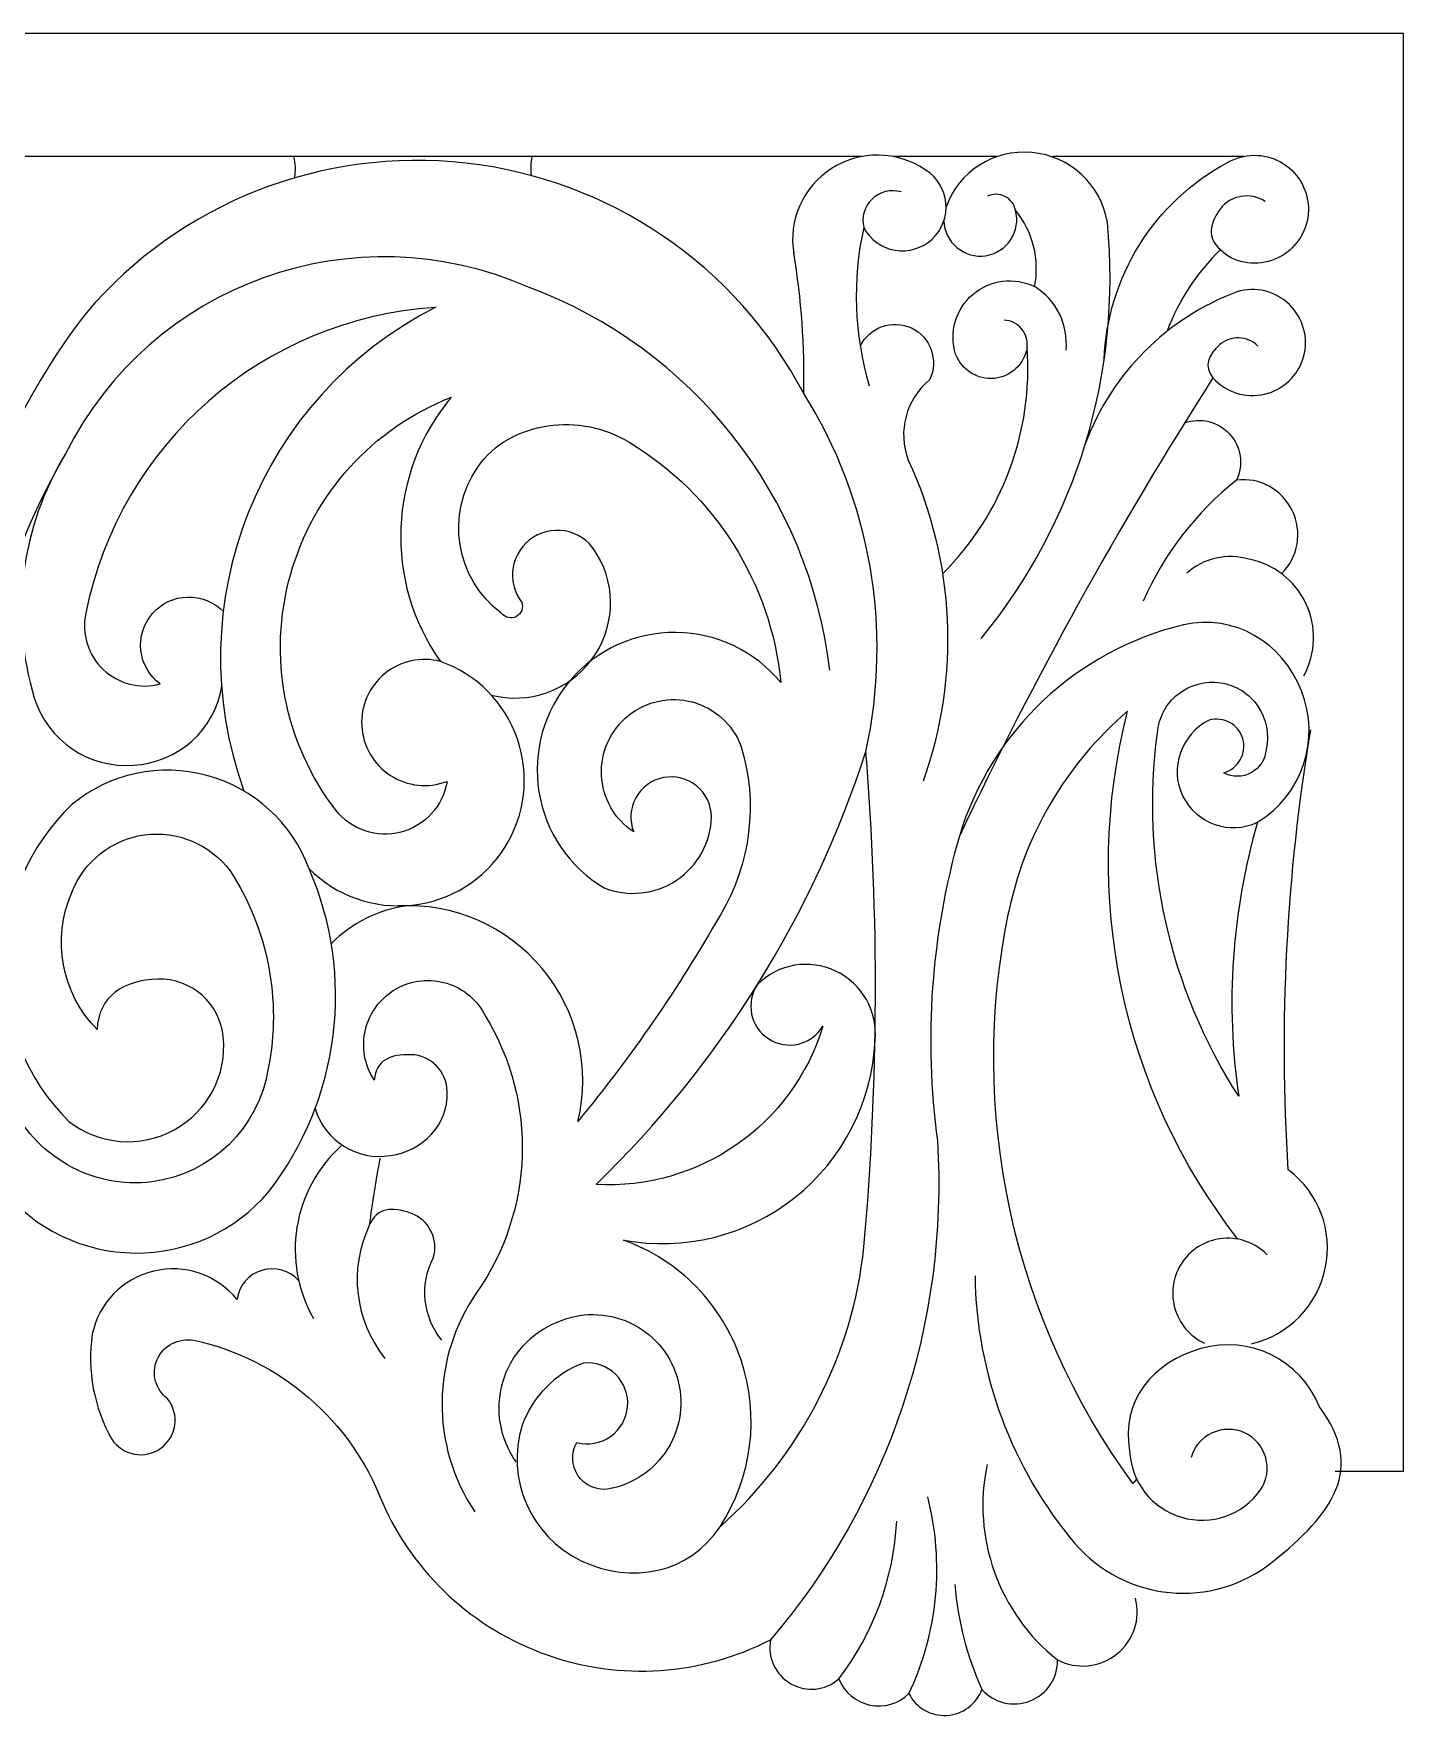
# Model space of a CAD drawing. Header units: millimetres. Extents: x 4607 to 4809, y 1593 to 1731.
# Drawn here: x 4766.82 to 4807.45, y 1681.05 to 1730.98 of the extents above; entities that cross this region are included whole.
import ezdxf

# ---------------------------------------------------------------- set-up
doc = ezdxf.new("R2010")
doc.units = ezdxf.units.MM
doc.header["$MEASUREMENT"] = 0
doc.layers.add('SITARA ALL', color=18, linetype='Continuous', true_color=0x000000)

msp = doc.modelspace()

# ---------------------------------------------------------------- linework, layer by layer
at = {"layer": 'SITARA ALL', "lineweight": 9}
for points, knots in [([(4805.424, 1688.332), (4805.424, 1688.332), (4807.449, 1688.332), (4807.449, 1688.332), (4807.449, 1688.332), (4807.449, 1730.976), (4807.449, 1730.976), (4807.449, 1730.976), (4607.449, 1730.976), (4607.449, 1730.976), (4607.449, 1730.976), (4607.449, 1688.332), (4607.449, 1688.332), (4607.449, 1688.332), (4609.474, 1688.332), (4609.474, 1688.332)], [0, 0, 0, 0, 0.166667, 0.166667, 0.166667, 0.333333, 0.333333, 0.333333, 0.5, 0.5, 0.5, 0.666667, 0.666667, 0.666667, 1, 1, 1, 1]), ([(4789.667, 1720.297), (4787.668, 1724.098), (4783.913, 1726.659), (4779.645, 1727.135), (4775.378, 1727.61), (4771.175, 1725.965), (4768.388, 1722.698), (4766.424, 1720.159), (4765.107, 1717.181), (4764.552, 1714.018)], [0, 0, 0, 0, 0.25, 0.25, 0.25, 0.5, 0.5, 0.5, 1, 1, 1, 1]), ([(4792.552, 1726.281), (4792.249, 1726.367), (4791.922, 1726.287), (4791.694, 1726.069), (4791.466, 1725.852), (4791.37, 1725.533), (4791.443, 1725.226), (4791.632, 1724.869), (4791.976, 1724.62), (4792.374, 1724.552), (4792.773, 1724.485), (4793.178, 1724.605), (4793.473, 1724.88), (4793.769, 1725.156), (4793.92, 1725.553), (4793.881, 1725.955), (4793.842, 1726.357), (4793.621, 1726.717), (4793.278, 1726.931), (4792.443, 1727.505), (4791.344, 1727.522), (4790.491, 1726.974), (4789.639, 1726.425), (4789.196, 1725.435), (4789.373, 1724.437)], [0, 0, 0, 0, 0.111111, 0.111111, 0.111111, 0.222222, 0.222222, 0.222222, 0.333333, 0.333333, 0.333333, 0.444444, 0.444444, 0.444444, 0.555556, 0.555556, 0.555556, 0.666667, 0.666667, 0.666667, 0.777778, 0.777778, 0.777778, 1, 1, 1, 1]), ([(4794.925, 1713.028), (4797.758, 1716.486), (4799.105, 1720.922), (4798.67, 1725.371), (4798.489, 1726.494), (4797.566, 1727.35), (4796.432, 1727.448), (4795.299, 1727.546), (4794.26, 1726.906), (4793.888, 1725.831)], [0, 0, 0, 0, 0.25, 0.25, 0.25, 0.5, 0.5, 0.5, 1, 1, 1, 1]), ([(4798.574, 1721.295), (4798.666, 1723.759), (4800.062, 1725.99), (4802.235, 1727.153), (4802.72, 1727.434), (4803.317, 1727.44), (4803.807, 1727.169), (4804.298, 1726.899), (4804.611, 1726.385), (4804.632, 1725.826), (4804.654, 1725.266), (4804.381, 1724.736), (4803.912, 1724.428), (4803.444, 1724.121), (4802.844, 1724.084), (4802.339, 1724.326), (4802.22, 1724.388), (4802.113, 1724.471), (4802.023, 1724.57), (4801.324, 1723.887), (4800.784, 1723.06), (4800.442, 1722.145)], [0, 0, 0, 0, 0.125, 0.125, 0.125, 0.25, 0.25, 0.25, 0.375, 0.375, 0.375, 0.5, 0.5, 0.5, 0.625, 0.625, 0.625, 0.75, 0.75, 0.75, 1, 1, 1, 1]), ([(4793.783, 1714.954), (4795.558, 1716.72), (4796.473, 1719.171), (4796.289, 1721.669), (4796.211, 1721.177), (4795.813, 1720.798), (4795.317, 1720.747), (4794.822, 1720.696), (4794.347, 1721.004), (4794.171, 1721.469), (4793.972, 1722.107), (4794.171, 1722.803), (4794.677, 1723.239), (4795.183, 1723.676), (4795.91, 1723.765), (4796.512, 1723.475), (4796.67, 1724.276), (4796.463, 1725.105), (4795.946, 1725.738), (4795.908, 1725.914), (4795.793, 1726.064), (4795.632, 1726.146), (4795.471, 1726.228), (4795.282, 1726.232), (4795.117, 1726.158)], [0, 0, 0, 0, 0.111111, 0.111111, 0.111111, 0.222222, 0.222222, 0.222222, 0.333333, 0.333333, 0.333333, 0.444444, 0.444444, 0.444444, 0.555556, 0.555556, 0.555556, 0.666667, 0.666667, 0.666667, 0.777778, 0.777778, 0.777778, 1, 1, 1, 1]), ([(4803.353, 1725.994), (4802.919, 1726.286), (4802.333, 1726.189), (4802.016, 1725.773), (4801.7, 1725.357), (4801.626, 1724.91), (4802.023, 1724.57)], [0, 0, 0, 0, 0.333333, 0.333333, 0.333333, 1, 1, 1, 1]), ([(4790.437, 1712.097), (4789.823, 1717.262), (4786.375, 1721.645), (4781.499, 1723.453), (4776.333, 1725.731), (4770.294, 1723.564), (4767.77, 1718.514)], [0, 0, 0, 0, 0.333333, 0.333333, 0.333333, 1, 1, 1, 1]), ([(4793.822, 1725.423), (4793.832, 1725.115), (4793.974, 1724.826), (4794.21, 1724.628), (4794.447, 1724.431), (4794.755, 1724.344), (4795.06, 1724.389), (4795.365, 1724.435), (4795.637, 1724.608), (4795.806, 1724.866), (4795.975, 1725.124), (4796.026, 1725.44), (4795.946, 1725.738)], [0, 0, 0, 0, 0.2, 0.2, 0.2, 0.4, 0.4, 0.4, 0.6, 0.6, 0.6, 1, 1, 1, 1]), ([(4787.183, 1686.681), (4788.135, 1688.148), (4788.364, 1689.97), (4787.805, 1691.628), (4787.246, 1693.285), (4785.971, 1694.591), (4784.324, 1695.182), (4786.121, 1694.85), (4787.973, 1695.312), (4789.402, 1696.45), (4790.832, 1697.587), (4791.698, 1699.277), (4791.779, 1701.102), (4791.865, 1701.967), (4791.398, 1702.792), (4790.612, 1703.163), (4789.827, 1703.534), (4788.907, 1703.384), (4788.295, 1702.768), (4788.12, 1702.511), (4788.057, 1702.194), (4788.12, 1701.89), (4788.182, 1701.585), (4788.364, 1701.32), (4788.626, 1701.152), (4788.887, 1700.985), (4789.206, 1700.93), (4789.508, 1701.001), (4789.811, 1701.072), (4790.071, 1701.26), (4790.232, 1701.526), (4789.342, 1698.599), (4786.56, 1696.661), (4783.506, 1696.836), (4787.184, 1700.4), (4789.931, 1704.809), (4791.507, 1709.681), (4792.311, 1713.325), (4791.651, 1717.137), (4789.667, 1720.297), (4789.698, 1721.696), (4789.598, 1723.095), (4789.367, 1724.475)], [0, 0, 0, 0, 0.066667, 0.066667, 0.066667, 0.133333, 0.133333, 0.133333, 0.2, 0.2, 0.2, 0.266667, 0.266667, 0.266667, 0.333333, 0.333333, 0.333333, 0.4, 0.4, 0.4, 0.466667, 0.466667, 0.466667, 0.533333, 0.533333, 0.533333, 0.6, 0.6, 0.6, 0.666667, 0.666667, 0.666667, 0.733333, 0.733333, 0.733333, 0.8, 0.8, 0.8, 0.866667, 0.866667, 0.866667, 1, 1, 1, 1]), ([(4801.802, 1720.764), (4802.186, 1720.335), (4802.774, 1720.151), (4803.334, 1720.282), (4803.895, 1720.414), (4804.337, 1720.834), (4804.491, 1721.389), (4804.644, 1721.944), (4804.483, 1722.539), (4804.069, 1722.94), (4803.656, 1723.341), (4803.063, 1723.486), (4802.513, 1723.316), (4800.439, 1722.537), (4798.802, 1720.902), (4798.023, 1718.828)], [0, 0, 0, 0, 0.166667, 0.166667, 0.166667, 0.333333, 0.333333, 0.333333, 0.5, 0.5, 0.5, 0.666667, 0.666667, 0.666667, 1, 1, 1, 1]), ([(4778.729, 1722.852), (4773.621, 1722.516), (4769.375, 1718.802), (4768.371, 1713.782), (4768.241, 1713.173), (4768.438, 1712.541), (4768.889, 1712.113), (4769.341, 1711.685), (4769.977, 1711.521), (4770.578, 1711.682), (4770.256, 1711.919), (4770.048, 1712.279), (4770.005, 1712.676), (4769.961, 1713.073), (4770.087, 1713.472), (4770.349, 1713.773), (4770.611, 1714.074), (4770.988, 1714.252), (4771.387, 1714.262), (4771.786, 1714.273), (4772.173, 1714.115), (4772.451, 1713.829)], [0, 0, 0, 0, 0.125, 0.125, 0.125, 0.25, 0.25, 0.25, 0.375, 0.375, 0.375, 0.5, 0.5, 0.5, 0.625, 0.625, 0.625, 0.75, 0.75, 0.75, 1, 1, 1, 1]), ([(4791.341, 1721.703), (4791.613, 1722.27), (4792.291, 1722.511), (4792.86, 1722.244), (4793.429, 1721.977), (4793.668, 1721.284), (4793.405, 1720.713), (4792.699, 1720.137), (4792.441, 1719.174), (4792.767, 1718.323), (4794.15, 1715.328), (4794.307, 1711.908), (4793.205, 1708.799)], [0, 0, 0, 0, 0.2, 0.2, 0.2, 0.4, 0.4, 0.4, 0.6, 0.6, 0.6, 1, 1, 1, 1]), ([(4796.289, 1721.669), (4796.313, 1721.868), (4796.253, 1722.069), (4796.123, 1722.222), (4795.994, 1722.376), (4795.807, 1722.469), (4795.606, 1722.478)], [0, 0, 0, 0, 0.333333, 0.333333, 0.333333, 1, 1, 1, 1]), ([(4803.137, 1721.705), (4802.827, 1722.019), (4802.326, 1722.035), (4801.997, 1721.741), (4801.667, 1721.448), (4801.525, 1721.108), (4801.802, 1720.764), (4799.012, 1716.396), (4796.5, 1711.856), (4794.281, 1707.172), (4793.442, 1704.233), (4793.221, 1701.154), (4793.63, 1698.125), (4793.962, 1692.739), (4792.186, 1687.431), (4788.681, 1683.327), (4788.581, 1682.808), (4788.824, 1682.283), (4789.284, 1682.022), (4789.744, 1681.761), (4790.309, 1681.814), (4790.703, 1682.166), (4790.862, 1681.769), (4791.209, 1681.478), (4791.628, 1681.39), (4792.046, 1681.303), (4792.478, 1681.427), (4792.784, 1681.727), (4792.998, 1681.307), (4793.44, 1681.054), (4793.91, 1681.082), (4794.38, 1681.111), (4794.786, 1681.408), (4794.948, 1681.85), (4795.306, 1681.447), (4795.879, 1681.312), (4796.381, 1681.511), (4796.882, 1681.711), (4797.205, 1682.191), (4797.189, 1682.73), (4797.756, 1682.434), (4798.445, 1682.501), (4798.945, 1682.9), (4799.446, 1683.3), (4799.666, 1683.946), (4799.503, 1684.565)], [0, 0, 0, 0, 0.0625, 0.0625, 0.0625, 0.125, 0.125, 0.125, 0.1875, 0.1875, 0.1875, 0.25, 0.25, 0.25, 0.3125, 0.3125, 0.3125, 0.375, 0.375, 0.375, 0.4375, 0.4375, 0.4375, 0.5, 0.5, 0.5, 0.5625, 0.5625, 0.5625, 0.625, 0.625, 0.625, 0.6875, 0.6875, 0.6875, 0.75, 0.75, 0.75, 0.8125, 0.8125, 0.8125, 0.875, 0.875, 0.875, 1, 1, 1, 1]), ([(4775.784, 1707.939), (4776.242, 1707.357), (4777.002, 1707.102), (4777.719, 1707.29), (4778.436, 1707.477), (4778.971, 1708.06), (4779.086, 1708.792), (4778.529, 1708.58), (4777.904, 1708.647), (4777.404, 1708.971), (4776.904, 1709.296), (4776.589, 1709.844), (4776.555, 1710.439), (4776.522, 1711.034), (4776.775, 1711.609), (4777.235, 1711.987), (4777.696, 1712.365), (4778.314, 1712.5), (4778.891, 1712.351), (4777.204, 1714.732), (4777.338, 1717.953), (4779.212, 1720.189), (4776.879, 1719.279), (4775.11, 1717.324), (4774.438, 1714.911), (4773.766, 1712.499), (4774.258, 1709.925), (4775.784, 1707.939)], [0, 0, 0, 0, 0.111111, 0.111111, 0.111111, 0.222222, 0.222222, 0.222222, 0.333333, 0.333333, 0.333333, 0.444444, 0.444444, 0.444444, 0.555556, 0.555556, 0.555556, 0.666667, 0.666667, 0.666667, 0.777778, 0.777778, 0.777778, 0.888889, 0.888889, 0.888889, 1, 1, 1, 1]), ([(4780.397, 1711.355), (4781.505, 1711.067), (4782.677, 1711.476), (4783.365, 1712.392), (4784.052, 1713.307), (4784.129, 1714.529), (4783.543, 1715.513), (4783.374, 1715.846), (4783.072, 1716.093), (4782.712, 1716.193), (4782.351, 1716.293), (4781.967, 1716.237), (4781.65, 1716.038), (4781.333, 1715.839), (4781.115, 1715.515), (4781.049, 1715.147), (4780.983, 1714.779), (4781.074, 1714.401), (4781.301, 1714.104), (4781.359, 1713.945), (4781.292, 1713.767), (4781.144, 1713.684), (4780.995, 1713.601), (4780.799, 1713.652), (4780.693, 1713.784), (4779.336, 1714.807), (4779.028, 1716.717), (4779.994, 1718.114), (4780.961, 1719.511), (4783.069, 1719.75), (4784.504, 1718.842), (4787.038, 1717.31), (4788.7, 1714.669), (4788.987, 1711.722), (4788.222, 1712.653), (4787.085, 1713.198), (4785.88, 1713.211), (4784.675, 1713.225), (4783.53, 1712.71), (4782.745, 1711.796), (4781.959, 1710.883), (4781.618, 1709.668), (4781.812, 1708.479), (4782.006, 1707.29), (4782.71, 1706.251), (4783.745, 1705.634), (4784.454, 1705.353), (4785.257, 1705.437), (4785.892, 1705.86), (4786.527, 1706.283), (4786.914, 1706.985), (4786.927, 1707.748), (4786.922, 1708.103), (4786.759, 1708.437), (4786.484, 1708.66), (4786.208, 1708.883), (4785.849, 1708.973), (4785.501, 1708.904), (4785.154, 1708.835), (4784.854, 1708.615), (4784.684, 1708.304), (4784.514, 1707.992), (4784.49, 1707.624), (4784.621, 1707.294), (4784.052, 1707.671), (4783.697, 1708.297), (4783.666, 1708.979), (4783.634, 1709.66), (4783.934, 1710.319), (4784.465, 1710.747), (4784.997, 1711.175), (4785.701, 1711.324), (4786.36, 1711.148), (4787.019, 1710.972), (4787.557, 1710.487), (4787.804, 1709.851), (4788.318, 1708.169), (4788.096, 1706.347), (4787.194, 1704.837), (4785.963, 1702.676), (4784.549, 1700.625), (4782.967, 1698.706), (4783.35, 1700.301), (4782.956, 1701.982), (4781.905, 1703.241), (4780.855, 1704.5), (4779.282, 1705.189), (4777.645, 1705.097)], [0, 0, 0, 0, 0.033333, 0.033333, 0.033333, 0.066667, 0.066667, 0.066667, 0.1, 0.1, 0.1, 0.133333, 0.133333, 0.133333, 0.166667, 0.166667, 0.166667, 0.2, 0.2, 0.2, 0.233333, 0.233333, 0.233333, 0.266667, 0.266667, 0.266667, 0.3, 0.3, 0.3, 0.333333, 0.333333, 0.333333, 0.366667, 0.366667, 0.366667, 0.4, 0.4, 0.4, 0.433333, 0.433333, 0.433333, 0.466667, 0.466667, 0.466667, 0.5, 0.5, 0.5, 0.533333, 0.533333, 0.533333, 0.566667, 0.566667, 0.566667, 0.6, 0.6, 0.6, 0.633333, 0.633333, 0.633333, 0.666667, 0.666667, 0.666667, 0.7, 0.7, 0.7, 0.733333, 0.733333, 0.733333, 0.766667, 0.766667, 0.766667, 0.8, 0.8, 0.8, 0.833333, 0.833333, 0.833333, 0.866667, 0.866667, 0.866667, 0.9, 0.9, 0.9, 0.933333, 0.933333, 0.933333, 1, 1, 1, 1]), ([(4800.961, 1719.429), (4801.432, 1719.6), (4801.96, 1719.469), (4802.297, 1719.1), (4802.635, 1718.73), (4802.713, 1718.185), (4802.501, 1717.731), (4801.3, 1716.778), (4800.351, 1715.545), (4799.737, 1714.139)], [0, 0, 0, 0, 0.25, 0.25, 0.25, 0.5, 0.5, 0.5, 1, 1, 1, 1]), ([(4763.247, 1704.779), (4763.189, 1701.868), (4764.116, 1699.024), (4765.88, 1696.708), (4766.844, 1695.515), (4768.291, 1694.815), (4769.824, 1694.8), (4771.358, 1694.784), (4772.812, 1695.448), (4773.8, 1696.621), (4775.914, 1699.361), (4776.372, 1703.029), (4774.993, 1706.203), (4774.49, 1707.559), (4773.362, 1708.589), (4771.966, 1708.967), (4770.569, 1709.344), (4769.085, 1709.031), (4767.967, 1708.114), (4766.687, 1706.888), (4765.956, 1705.198), (4765.938, 1703.427), (4765.92, 1701.655), (4766.611, 1699.957), (4767.865, 1698.706), (4768.762, 1698.004), (4769.992, 1697.905), (4770.989, 1698.454), (4771.987, 1699.003), (4772.563, 1700.075), (4772.449, 1701.209), (4772.356, 1702.203), (4771.506, 1702.955), (4770.508, 1702.926), (4769.509, 1702.898), (4768.744, 1702.426), (4768.707, 1701.428), (4767.653, 1702.505), (4767.357, 1704.115), (4767.957, 1705.497), (4768.311, 1706.415), (4769.135, 1707.068), (4770.109, 1707.204), (4771.083, 1707.339), (4772.061, 1706.926), (4772.651, 1706.14), (4773.776, 1704.41), (4774.183, 1702.308), (4773.785, 1700.283), (4773.509, 1698.519), (4772.104, 1697.146), (4770.333, 1696.912), (4768.563, 1696.678), (4766.825, 1697.692), (4766.1, 1699.324), (4765.053, 1701.762), (4764.588, 1704.412), (4764.744, 1707.061), (4764.743, 1711.075), (4765.787, 1715.023), (4767.77, 1718.514), (4766.445, 1716.34), (4766.108, 1713.706), (4766.844, 1711.269), (4767.243, 1710), (4768.463, 1709.171), (4769.79, 1709.269), (4771.117, 1709.366), (4772.193, 1710.3), (4772.403, 1711.614)], [0, 0, 0, 0, 0.041667, 0.041667, 0.041667, 0.083333, 0.083333, 0.083333, 0.125, 0.125, 0.125, 0.166667, 0.166667, 0.166667, 0.208333, 0.208333, 0.208333, 0.25, 0.25, 0.25, 0.291667, 0.291667, 0.291667, 0.333333, 0.333333, 0.333333, 0.375, 0.375, 0.375, 0.416667, 0.416667, 0.416667, 0.458333, 0.458333, 0.458333, 0.5, 0.5, 0.5, 0.541667, 0.541667, 0.541667, 0.583333, 0.583333, 0.583333, 0.625, 0.625, 0.625, 0.666667, 0.666667, 0.666667, 0.708333, 0.708333, 0.708333, 0.75, 0.75, 0.75, 0.791667, 0.791667, 0.791667, 0.833333, 0.833333, 0.833333, 0.875, 0.875, 0.875, 0.916667, 0.916667, 0.916667, 1, 1, 1, 1]), ([(4803.838, 1714.954), (4804.334, 1715.446), (4804.461, 1716.199), (4804.155, 1716.826), (4803.849, 1717.454), (4803.194, 1717.819), (4802.501, 1717.731)], [0, 0, 0, 0, 0.333333, 0.333333, 0.333333, 1, 1, 1, 1]), ([(4804.502, 1711.929), (4804.86, 1712.593), (4804.881, 1713.389), (4804.558, 1714.071), (4804.235, 1714.753), (4803.611, 1715.24), (4802.87, 1715.383), (4802.225, 1715.574), (4801.528, 1715.419), (4801.025, 1714.972)], [0, 0, 0, 0, 0.25, 0.25, 0.25, 0.5, 0.5, 0.5, 1, 1, 1, 1]), ([(4803.125, 1707.583), (4804.453, 1708.391), (4805.002, 1710.04), (4804.426, 1711.483), (4803.849, 1712.926), (4802.445, 1713.768), (4800.926, 1713.439), (4797.756, 1712.674), (4795.228, 1710.292), (4794.281, 1707.172)], [0, 0, 0, 0, 0.25, 0.25, 0.25, 0.5, 0.5, 0.5, 1, 1, 1, 1]), ([(4774.993, 1706.203), (4775.795, 1705.396), (4776.92, 1704.998), (4778.051, 1705.121), (4779.182, 1705.245), (4780.191, 1705.871), (4780.799, 1706.832), (4781.407, 1707.793), (4781.544, 1708.979), (4781.171, 1710.054), (4780.798, 1711.129), (4779.963, 1711.973), (4778.891, 1712.351)], [0, 0, 0, 0, 0.2, 0.2, 0.2, 0.4, 0.4, 0.4, 0.6, 0.6, 0.6, 1, 1, 1, 1]), ([(4802.565, 1699.452), (4802.17, 1702.171), (4802.361, 1704.944), (4803.125, 1707.583), (4802.296, 1707.189), (4801.305, 1707.537), (4800.902, 1708.362), (4800.499, 1709.187), (4800.869, 1710.198), (4801.69, 1710.61), (4802.119, 1710.729), (4802.564, 1710.481), (4802.687, 1710.053), (4802.811, 1709.626), (4802.55, 1709.173), (4802.124, 1709.044), (4802.38, 1708.907), (4802.689, 1708.911), (4802.942, 1709.052), (4803.196, 1709.194), (4803.36, 1709.453), (4803.378, 1709.743), (4803.478, 1710.185), (4803.389, 1710.65), (4803.133, 1711.024), (4802.877, 1711.399), (4802.479, 1711.65), (4802.031, 1711.718), (4801.582, 1711.786), (4801.125, 1711.665), (4800.77, 1711.383), (4800.414, 1711.101), (4800.192, 1710.687), (4800.156, 1710.234), (4799.654, 1706.467), (4800.506, 1702.647), (4802.565, 1699.452)], [0, 0, 0, 0, 0.083333, 0.083333, 0.083333, 0.166667, 0.166667, 0.166667, 0.25, 0.25, 0.25, 0.333333, 0.333333, 0.333333, 0.416667, 0.416667, 0.416667, 0.5, 0.5, 0.5, 0.583333, 0.583333, 0.583333, 0.666667, 0.666667, 0.666667, 0.75, 0.75, 0.75, 0.833333, 0.833333, 0.833333, 0.916667, 0.916667, 0.916667, 1, 1, 1, 1]), ([(4802.544, 1695.212), (4799.088, 1699.642), (4797.88, 1705.428), (4799.27, 1710.872), (4797.439, 1709.307), (4796.188, 1707.172), (4795.721, 1704.809)], [0, 0, 0, 0, 0.333333, 0.333333, 0.333333, 1, 1, 1, 1]), ([(4802.948, 1692.105), (4804.052, 1692.365), (4804.905, 1693.24), (4805.135, 1694.351), (4805.365, 1695.461), (4804.944, 1696.593), (4804.035, 1697.27), (4803.759, 1701.633), (4803.984, 1706.014), (4804.704, 1710.325)], [0, 0, 0, 0, 0.25, 0.25, 0.25, 0.5, 0.5, 0.5, 1, 1, 1, 1]), ([(4781.134, 1688.607), (4780.649, 1689.293), (4780.504, 1690.163), (4780.739, 1690.969), (4780.975, 1691.776), (4781.571, 1692.432), (4782.35, 1692.749), (4783.033, 1693.054), (4783.814, 1693.05), (4784.495, 1692.739), (4785.175, 1692.428), (4785.691, 1691.836), (4785.907, 1691.12), (4786.124, 1690.404), (4786.023, 1689.629), (4785.629, 1688.993), (4785.236, 1688.356), (4784.583, 1687.919), (4783.846, 1687.794), (4783.499, 1687.755), (4783.159, 1687.913), (4782.966, 1688.204), (4782.772, 1688.495), (4782.761, 1688.873), (4782.931, 1689.178), (4783.276, 1689.086), (4783.643, 1689.152), (4783.934, 1689.357), (4784.225, 1689.562), (4784.41, 1689.883), (4784.44, 1690.238), (4784.47, 1690.593), (4784.341, 1690.943), (4784.088, 1691.194), (4783.834, 1691.444), (4783.486, 1691.57), (4783.131, 1691.537), (4782.287, 1691.215), (4781.624, 1690.542), (4781.316, 1689.693), (4780.817, 1688.104), (4781.563, 1686.391), (4783.065, 1685.672), (4784.566, 1684.954), (4786.26, 1685.296), (4787.183, 1686.681), (4789.588, 1688.822), (4791.11, 1691.779), (4791.451, 1694.981), (4791.886, 1699.871), (4791.905, 1704.788), (4791.507, 1709.681)], [0, 0, 0, 0, 0.055556, 0.055556, 0.055556, 0.111111, 0.111111, 0.111111, 0.166667, 0.166667, 0.166667, 0.222222, 0.222222, 0.222222, 0.277778, 0.277778, 0.277778, 0.333333, 0.333333, 0.333333, 0.388889, 0.388889, 0.388889, 0.444444, 0.444444, 0.444444, 0.5, 0.5, 0.5, 0.555556, 0.555556, 0.555556, 0.611111, 0.611111, 0.611111, 0.666667, 0.666667, 0.666667, 0.722222, 0.722222, 0.722222, 0.777778, 0.777778, 0.777778, 0.833333, 0.833333, 0.833333, 0.888889, 0.888889, 0.888889, 1, 1, 1, 1]), ([(4799.536, 1688.089), (4799.536, 1688.089), (4799.423, 1687.967), (4799.423, 1687.967), (4795.855, 1692.846), (4794.52, 1699.013), (4795.746, 1704.932)], [0, 0, 0, 0, 0.333333, 0.333333, 0.333333, 1, 1, 1, 1]), ([(4775.172, 1699.084), (4775.464, 1698.127), (4776.418, 1697.532), (4777.406, 1697.69), (4778.394, 1697.848), (4779.113, 1698.592), (4779.091, 1699.593), (4779.081, 1700.187), (4778.605, 1700.667), (4778.011, 1700.684), (4777.417, 1700.7), (4776.971, 1700.523), (4776.928, 1699.93), (4776.638, 1700.37), (4776.542, 1700.911), (4776.665, 1701.423), (4776.788, 1701.936), (4777.119, 1702.376), (4777.577, 1702.637), (4778.035, 1702.898), (4778.581, 1702.958), (4779.084, 1702.802), (4779.588, 1702.646), (4780.005, 1702.286), (4780.236, 1701.812), (4781.768, 1699.274), (4781.664, 1696.069), (4779.973, 1693.635), (4778.615, 1691.681), (4778.588, 1689.099), (4779.908, 1687.119)], [0, 0, 0, 0, 0.090909, 0.090909, 0.090909, 0.181818, 0.181818, 0.181818, 0.272727, 0.272727, 0.272727, 0.363636, 0.363636, 0.363636, 0.454545, 0.454545, 0.454545, 0.545455, 0.545455, 0.545455, 0.636364, 0.636364, 0.636364, 0.727273, 0.727273, 0.727273, 0.818182, 0.818182, 0.818182, 1, 1, 1, 1]), ([(4778.936, 1692.212), (4778.367, 1692.897), (4778.266, 1693.859), (4778.679, 1694.648), (4778.848, 1695.203), (4778.55, 1695.792), (4778.004, 1695.985), (4777.457, 1696.178), (4776.995, 1696.153), (4776.779, 1695.616), (4776.166, 1694.32), (4776.347, 1692.791), (4777.245, 1691.674)], [0, 0, 0, 0, 0.2, 0.2, 0.2, 0.4, 0.4, 0.4, 0.6, 0.6, 0.6, 1, 1, 1, 1]), ([(4803.41, 1694.75), (4803.07, 1695.096), (4802.594, 1695.274), (4802.11, 1695.234), (4801.627, 1695.195), (4801.187, 1694.945), (4800.908, 1694.549), (4800.629, 1694.152), (4800.54, 1693.652), (4800.665, 1693.183), (4800.791, 1692.715), (4801.116, 1692.328), (4801.556, 1692.124)], [0, 0, 0, 0, 0.2, 0.2, 0.2, 0.4, 0.4, 0.4, 0.6, 0.6, 0.6, 1, 1, 1, 1]), ([(4774.691, 1693.971), (4774.419, 1694.283), (4773.989, 1694.406), (4773.593, 1694.286), (4773.198, 1694.167), (4772.91, 1693.832), (4772.856, 1693.422), (4772.261, 1694.157), (4771.296, 1694.484), (4770.377, 1694.26), (4769.458, 1694.036), (4768.753, 1693.316), (4768.564, 1692.389), (4768.407, 1691.316), (4768.61, 1690.222), (4769.142, 1689.276), (4769.295, 1689.044), (4769.537, 1688.884), (4769.811, 1688.834), (4770.085, 1688.783), (4770.366, 1688.846), (4770.592, 1689.008), (4770.819, 1689.17), (4770.969, 1689.418), (4771.01, 1689.693), (4771.05, 1689.969), (4770.977, 1690.248), (4770.806, 1690.468), (4770.439, 1690.737), (4770.306, 1691.223), (4770.486, 1691.641), (4770.665, 1692.059), (4771.133, 1692.293), (4771.58, 1692.212), (4774.133, 1691.652), (4776.234, 1689.841), (4777.167, 1687.399), (4778.102, 1685.283), (4779.87, 1683.647), (4782.051, 1682.878), (4784.233, 1682.108), (4786.625, 1682.267), (4788.681, 1683.327)], [0, 0, 0, 0, 0.066667, 0.066667, 0.066667, 0.133333, 0.133333, 0.133333, 0.2, 0.2, 0.2, 0.266667, 0.266667, 0.266667, 0.333333, 0.333333, 0.333333, 0.4, 0.4, 0.4, 0.466667, 0.466667, 0.466667, 0.533333, 0.533333, 0.533333, 0.6, 0.6, 0.6, 0.666667, 0.666667, 0.666667, 0.733333, 0.733333, 0.733333, 0.8, 0.8, 0.8, 0.866667, 0.866667, 0.866667, 1, 1, 1, 1]), ([(4794.745, 1694.124), (4794.786, 1691.218), (4795.829, 1688.417), (4797.699, 1686.193), (4799.186, 1684.453), (4801.785, 1684.207), (4803.572, 1685.638), (4805.359, 1687.068), (4806.333, 1688.406), (4804.961, 1690.237), (4804.407, 1691.63), (4802.889, 1692.377), (4801.447, 1691.968), (4800.005, 1691.558), (4799.072, 1690.405), (4799.332, 1688.929), (4799.368, 1688.009), (4799.989, 1687.216), (4800.873, 1686.959), (4801.757, 1686.703), (4802.693, 1687.021), (4803.215, 1687.779), (4803.403, 1688.059), (4803.458, 1688.407), (4803.366, 1688.731), (4803.274, 1689.056), (4803.047, 1689.323), (4802.741, 1689.464), (4802.435, 1689.604), (4802.083, 1689.604), (4801.777, 1689.463), (4801.471, 1689.321), (4801.243, 1689.055), (4801.152, 1688.731)], [0, 0, 0, 0, 0.083333, 0.083333, 0.083333, 0.166667, 0.166667, 0.166667, 0.25, 0.25, 0.25, 0.333333, 0.333333, 0.333333, 0.416667, 0.416667, 0.416667, 0.5, 0.5, 0.5, 0.583333, 0.583333, 0.583333, 0.666667, 0.666667, 0.666667, 0.75, 0.75, 0.75, 0.833333, 0.833333, 0.833333, 1, 1, 1, 1])]:
    msp.add_open_spline(points, degree=3, knots=knots, dxfattribs=at)
for points in [[(4791.382, 1727.335), (4791.382, 1727.335), (4743.913, 1727.335), (4743.913, 1727.335)], [(4774.564, 1726.698), (4774.605, 1726.909), (4774.598, 1727.126), (4774.545, 1727.335)], [(4781.605, 1727.335), (4781.566, 1727.152), (4781.557, 1726.965), (4781.576, 1726.779)], [(4795.396, 1727.335), (4795.396, 1727.335), (4792.313, 1727.335), (4792.313, 1727.335)], [(4802.715, 1727.335), (4802.715, 1727.335), (4797.046, 1727.335), (4797.046, 1727.335)], [(4791.443, 1725.226), (4791.101, 1723.669), (4791.158, 1722.053), (4791.608, 1720.524)], [(4797.445, 1721.584), (4797.52, 1722.341), (4797.158, 1723.074), (4796.512, 1723.475)], [(4778.751, 1722.863), (4773.504, 1720.193), (4771.064, 1714.045), (4773.063, 1708.509)], [(4777.929, 1705.105), (4777.064, 1704.994), (4776.263, 1704.597), (4775.65, 1703.977)], [(4775.949, 1697.978), (4774.506, 1696.676), (4774.162, 1694.548), (4775.126, 1692.861)], [(4777.096, 1697.614), (4776.969, 1696.952), (4776.863, 1696.285), (4776.779, 1695.616)], [(4795.105, 1688.525), (4794.645, 1686.354), (4795.451, 1684.111), (4797.189, 1682.73)], [(4792.784, 1681.727), (4793.643, 1683.549), (4793.841, 1685.613), (4793.344, 1687.566)], [(4790.703, 1682.166), (4791.736, 1683.517), (4792.336, 1685.148), (4792.424, 1686.846)], [(4794.145, 1684.966), (4794.232, 1683.889), (4794.503, 1682.835), (4794.948, 1681.85)]]:
    msp.add_open_spline(points, degree=3, dxfattribs=at)

doc.saveas('drawing.dxf')
